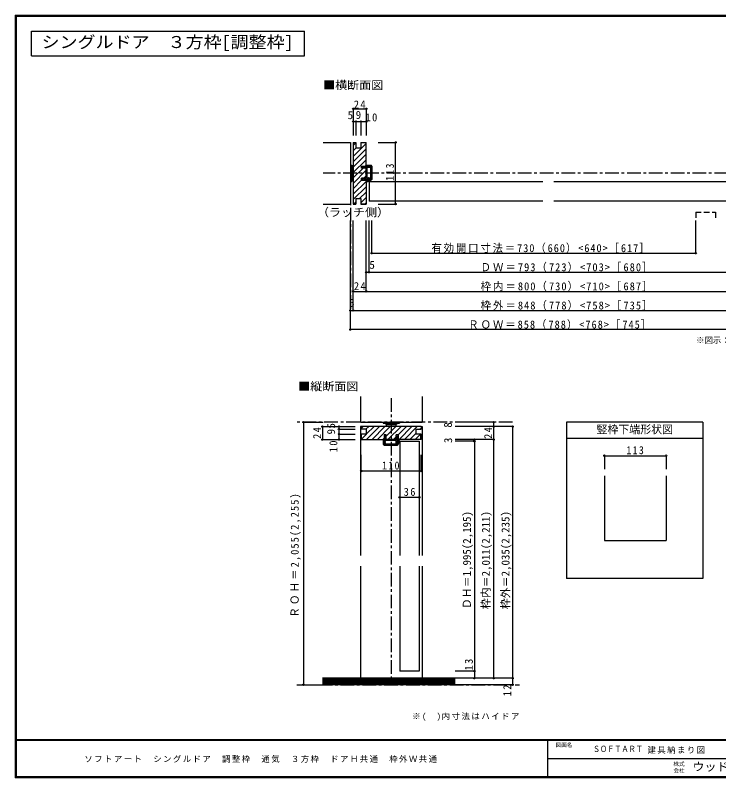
# Model space of a CAD drawing. Units: millimetres, scale not verified. Extents: x -973 to 977, y -718 to 696.
# Drawn here: x -973 to 316, y -701 to 696 of the extents above; entities that cross this region are included whole.
import ezdxf
from ezdxf.enums import TextEntityAlignment as Align

# ---------------------------------------------------------------- set-up
doc = ezdxf.new("R2010")
doc.units = ezdxf.units.MM
doc.header["$LTSCALE"] = 5
doc.header["$PDMODE"] = 32
doc.header["$PDSIZE"] = 2.5
doc.linetypes.add('CHAIN1', pattern=[8, 5, -1, 1, -1])
doc.linetypes.add('DASHED2', pattern=[3, 2, -1])
for name, color, linetype in [('0-0_補助線', 7, 'Continuous'), ('0-1_通り芯', 4, 'CHAIN1'), ('0-3_仕上げ', 7, 'Continuous'), ('0-4_枠', 3, 'Continuous'), ('0-6_扉', 6, 'Continuous'), ('0-7_金物', 7, 'Continuous'), ('0-8_戸当り', 7, 'Continuous'), ('0-A_文字', 3, 'Continuous'), ('0-B_寸法', 7, 'Continuous'), ('0-C_ハッチ', 4, 'Continuous'), ('F-0_補助線', 7, 'Continuous'), ('F-1_枠', 6, 'Continuous'), ('F-A_文字', 7, 'Continuous')]:
    doc.layers.add(name, color=color, linetype=linetype)
doc.styles.add('HGP明朝B', font='')
doc.styles.add('ＭＳ ゴシック', font='')
doc.styles.get('HGP明朝B').set_extended_font_data('HGP明朝B')
doc.styles.get('ＭＳ ゴシック').set_extended_font_data('MS Gothic')

# ---------------------------------------------------------------- blocks, each defined once
blk = doc.blocks.new('01')
at = {"layer": '0-0_補助線'}
for p, q in [((-5.765, 14.562), (-5.765, -9.938)), ((-4.765, 15.562), (3.935, 15.562)), ((-4.265, -8.938), (-4.265, 14.062)), ((-4.265, 14.062), (-2.165, 14.062)), ((-2.165, 14.062), (-2.165, 12.062)), ((-0.965, 14.062), (1.735, 14.062)), ((-0.965, 12.062), (-0.965, 14.062)), ((1.348, 14.049), (-0.37, 13.576)), ((1.735, 13.812), (1.735, 14.062)), ((4.133, 15.036), (2.233, 13.586)), ((11.735, 12.512), (8.735, 14.412)), ((-2.165, 12.062), (-0.965, 12.062)), ((0.901, 12.76), (0.04, 12.448)), ((1.735, 13.762), (1.735, 13.512)), ((4.235, 13.512), (1.735, 13.512)), ((2.235, 12.312), (1.735, 12.312)), ((2.735, -6.438), (2.735, 11.812)), ((4.235, 13.262), (4.235, 13.512)), ((8.735, 11.762), (4.235, 11.762)), ((8.735, 11.012), (11.735, 12.512)), ((8.735, 11.012), (8.735, 11.762)), ((-5.265, -10.438), (1.735, -10.438)), ((0.93, -13.548), (-5.265, -10.438)), ((-4.265, -8.938), (-0.265, -8.938)), ((-1.282, -8.784), (-3.773, -8.007)), ((1.244, -12.923), (-3.705, -10.438)), ((-0.734, -7.488), (-3.356, -6.67)), ((-0.265, -8.889), (-0.265, -8.938)), ((2.235, -6.938), (0.275, -6.938)), ((1.735, -9.738), (0.532, -8.486)), ((1.735, -10.438), (1.735, -9.738)), ((2.835, -11.938), (2.835, -9.438)), ((3.535, -11.938), (3.535, -10.438)), ((3.535, -10.438), (8.735, -10.438)), ((8.735, -8.188), (8.735, -8.938)), ((8.735, -10.438), (8.735, -11.588))]:
    blk.add_line(p, q, dxfattribs=at)
for points in [[(4.235, 13.262), (8.735, 13.262), (8.735, 14.412)], [(8.735, -8.938), (4.235, -8.938), (4.235, 11.762)], [(3.535, -10.438), (3.535, -9.438), (2.735, -9.438), (2.735, -8.338), (0.398, -8.338)], [(8.735, -8.188), (11.735, -9.688), (8.735, -11.588)]]:
    blk.add_lwpolyline(points, dxfattribs=at)
for centre, radius, start, end in [((-4.765, 14.562), 1, 90, 180), ((1.435, 13.762), 0.3, 0, 106.79003), ((3.935, 15.262), 0.3, 311.34778, 90), ((-0.165, 13.012), 0.6, 106.79003, 180), ((-0.165, 13.012), 0.6, 180, 293.33765), ((1.735, 13.312), 1, 213.47738, 270), ((2.035, 13.812), 0.3, 180, 311.34778), ((2.235, 11.812), 0.5, 0, 90), ((-5.265, -9.938), 0.5, 180, 270), ((-3.565, -7.338), 0.7, 72.67017, 252.67017), ((-0.925, -7.638), 1.2, 252.67017, 311.40962), ((0.275, -8.138), 1.2, 90, 147.21126), ((0.235, -8.889), 0.5, 53.61521, 180), ((0.398, -9.138), 0.8, 90, 131.40962), ((1.735, -11.938), 1.8, 243.42485, 360), ((1.735, -11.938), 1.1, 243.42485, 360), ((2.235, -6.438), 0.5, 270, 0)]:
    blk.add_arc(centre, radius, start, end, dxfattribs=at)

msp = doc.modelspace()

# ---------------------------------------------------------------- linework, layer by layer
at = {"layer": '0-0_補助線', "color": 4}
for p, q in [((106.19, -110.894), (219.19, -110.894)), ((106.19, -110.894), (106.19, -135.894)), ((219.19, -110.894), (219.19, -135.894))]:
    msp.add_line(p, q, dxfattribs=at)
at = {"layer": '0-0_補助線'}
for p in [(106.19, -110.894), (219.19, -110.894)]:
    msp.add_point(p, dxfattribs=at)
at = {"layer": '0-1_通り芯'}
for p, q in [((-359.2, 463), (-359.2, 155)), ((412.506, 406.5), (-409.2, 406.5)), ((-284.547, -5.5), (-284.547, -527.5)), ((-62.101, -49.5), (-457.354, -49.5)), ((-457.354, -530.5), (-49.599, -530.5))]:
    msp.add_line(p, q, dxfattribs=at)
at = {"layer": '0-3_仕上げ'}
for p, q in [((-409.2, 463), (-359.2, 463)), ((-359.2, 463), (-359.2, 350)), ((-409.2, 350), (-359.2, 350)), ((-341.047, -2.5), (-341.047, -49.5)), ((-228.047, -2.5), (-228.047, -49.5)), ((-341.047, -49.5), (-228.047, -49.5)), ((-167.101, -520), (-410.459, -520)), ((-167.101, -521.5), (-410.459, -521.5)), ((-167.101, -523), (-410.459, -523)), ((-167.101, -524.5), (-410.459, -524.5)), ((-167.101, -526), (-410.459, -526)), ((-167.101, -527.5), (-410.459, -527.5)), ((-167.101, -529), (-410.459, -529))]:
    msp.add_line(p, q, dxfattribs=at)
at = {"layer": '0-3_仕上げ', "color": 2}
for p, q in [((-167.101, -518.5), (-410.459, -518.5)), ((-167.101, -530.5), (-410.459, -530.5))]:
    msp.add_line(p, q, dxfattribs=at)
at = {"layer": '0-4_枠'}
for p, q in [((-354.2, 463), (-354.2, 350)), ((-354.2, 463), (-349.2, 463)), ((-349.2, 463), (-349.2, 453)), ((-340.2, 463), (-330.2, 463)), ((-340.2, 463), (-340.2, 453)), ((-340.2, 462.5), (-330.7, 462.5)), ((-330.7, 419.479), (-330.7, 462.5)), ((-330.2, 419.479), (-330.2, 463)), ((-349.2, 453), (-340.2, 453)), ((-338.7, 419.479), (-330.2, 419.479)), ((-338.7, 415.779), (-338.7, 419.479)), ((-330.2, 415.779), (-338.7, 415.779)), ((-330.2, 397.179), (-330.2, 415.779)), ((-330.2, 397.179), (-338.7, 397.179)), ((-338.7, 393.479), (-338.7, 397.179)), ((-338.7, 393.479), (-330.2, 393.479)), ((-330.7, 393.479), (-330.7, 350.5)), ((-330.2, 393.479), (-330.2, 350)), ((-354.2, 350), (-349.2, 350)), ((-349.2, 360), (-340.2, 360)), ((-349.2, 360), (-349.2, 350)), ((-340.2, 360), (-340.2, 350)), ((-340.2, 350.5), (-330.7, 350.5)), ((-340.2, 350), (-330.2, 350)), ((-229.547, -57.5), (-339.547, -57.5)), ((-339.547, -57.5), (-339.547, -62.5)), ((-329.547, -62.5), (-339.547, -62.5)), ((-329.547, -71.5), (-329.547, -62.5)), ((-239.547, -62.5), (-229.547, -62.5)), ((-239.547, -62.5), (-239.547, -71.5)), ((-229.547, -57.5), (-229.547, -62.5)), ((-339.547, -81.5), (-339.547, -71.5)), ((-329.547, -71.5), (-339.547, -71.5)), ((-339.547, -81.5), (-297.547, -81.5)), ((-339.047, -81), (-339.047, -71.5)), ((-339.047, -81), (-297.547, -81)), ((-275.247, -81.5), (-293.847, -81.5)), ((-271.547, -73), (-275.247, -73)), ((-275.247, -81.5), (-275.247, -73)), ((-271.547, -73), (-271.547, -81.5)), ((-230.047, -81), (-271.547, -81)), ((-229.547, -81.5), (-271.547, -81.5)), ((-229.547, -71.5), (-239.547, -71.5)), ((-230.047, -81), (-230.047, -71.5)), ((-229.547, -81.5), (-229.547, -71.5)), ((106.19, -147.826), (106.19, -266.48)), ((219.19, -147.826), (219.19, -266.48)), ((106.19, -266.48), (219.19, -266.48))]:
    msp.add_line(p, q, dxfattribs=at)
at = {"layer": '0-4_枠', "color": 4}
for p, q in [((-339.547, -57.5), (-341.047, -57.5)), ((-341.047, -57.5), (-341.047, -293.5)), ((-229.547, -57.5), (-228.047, -57.5)), ((-228.047, -57.5), (-228.047, -293.5)), ((-341.047, -313.5), (-341.047, -518.5)), ((-228.047, -313.5), (-228.047, -518.5))]:
    msp.add_line(p, q, dxfattribs=at)
at = {"layer": '0-4_枠'}
msp.add_lwpolyline([(-293.847, -81.5), (-293.847, -73), (-297.547, -73), (-297.547, -81.5)], dxfattribs=at)
at = {"layer": '0-6_扉'}
for p, q in [((-6.847, 391), (-325.2, 391)), ((-325.2, 391), (-325.2, 355)), ((331.506, 391), (13.153, 391)), ((-6.847, 355), (-325.2, 355)), ((331.506, 355), (13.153, 355)), ((-269.047, -84.5), (-233.047, -84.5)), ((-269.047, -84.5), (-269.047, -293.5)), ((-233.047, -84.5), (-233.047, -293.5)), ((-269.047, -313.5), (-269.047, -505.5)), ((-233.047, -313.5), (-233.047, -505.5)), ((-233.047, -505.5), (-269.047, -505.5))]:
    msp.add_line(p, q, dxfattribs=at)
at = {"layer": '0-6_扉', "linetype": 'DASHED2'}
for p, q in [((273.512, 334.908), (273.512, 320)), ((273.512, 334.908), (309.512, 334.908)), ((309.512, 334.908), (309.512, 320))]:
    msp.add_line(p, q, dxfattribs=at)
at = {"layer": '0-7_金物'}
for p, q in [((-359.2, 421.5), (-359.2, 391.5)), ((-359.2, 421.5), (-356.7, 421.5)), ((-356.7, 421.5), (-356.7, 391.5)), ((-356.7, 416.5), (-354.7, 416.5)), ((-354.7, 416.5), (-354.7, 396.5)), ((-354.7, 415.5), (-354.2, 415.5)), ((-359.2, 391.5), (-356.7, 391.5)), ((-356.7, 396.5), (-354.7, 396.5)), ((-354.7, 397.5), (-354.2, 397.5)), ((-299.547, -49.5), (-299.547, -51.5)), ((-299.547, -49.5), (-269.547, -49.5)), ((-299.547, -51.5), (-269.547, -51.5)), ((-294.547, -51.5), (-294.547, -53.5)), ((-294.547, -53.5), (-274.547, -53.5)), ((-293.547, -53.5), (-293.547, -57.5)), ((-275.547, -57.5), (-275.547, -53.5)), ((-274.547, -51.5), (-274.547, -53.5)), ((-269.547, -49.5), (-269.547, -51.5))]:
    msp.add_line(p, q, dxfattribs=at)
at = {"layer": '0-8_戸当り'}
for p, q in [((-337.7, 417.579), (-334.7, 419.479)), ((-334.7, 418.329), (-334.7, 419.479)), ((-330.098, 420.104), (-328.198, 418.654)), ((-321.2, 420.629), (-329.9, 420.629)), ((-327.7, 418.879), (-327.7, 419.129)), ((-325, 419.129), (-327.7, 419.129)), ((-327.314, 419.116), (-325.596, 418.643)), ((-325, 417.129), (-325, 419.129)), ((-323.8, 419.129), (-323.8, 417.129)), ((-321.7, 419.129), (-323.8, 419.129)), ((-321.7, 396.129), (-321.7, 419.129)), ((-320.2, 419.629), (-320.2, 395.129)), ((-334.7, 416.079), (-337.7, 417.579)), ((-330.2, 418.329), (-334.7, 418.329)), ((-334.7, 416.829), (-330.2, 416.829)), ((-334.7, 416.079), (-334.7, 416.829)), ((-330.2, 418.579), (-327.7, 418.579)), ((-330.2, 418.329), (-330.2, 418.579)), ((-330.2, 396.129), (-330.2, 416.829)), ((-328.7, 398.629), (-328.7, 416.879)), ((-328.2, 417.379), (-327.7, 417.379)), ((-327.7, 418.829), (-327.7, 418.579)), ((-326.866, 417.828), (-326.005, 417.515)), ((-323.8, 417.129), (-325, 417.129)), ((-334.7, 394.629), (-334.7, 393.479)), ((-329.5, 394.629), (-334.7, 394.629)), ((-329.5, 393.129), (-329.5, 394.629)), ((-328.8, 393.129), (-328.8, 395.629)), ((-328.2, 398.129), (-326.24, 398.129)), ((-327.7, 395.329), (-326.497, 396.581)), ((-327.7, 394.629), (-327.7, 395.329)), ((-320.7, 394.629), (-327.7, 394.629)), ((-327.209, 392.145), (-322.261, 394.629)), ((-326.895, 391.519), (-320.7, 394.629)), ((-325.7, 396.179), (-325.7, 396.129)), ((-321.7, 396.129), (-325.7, 396.129)), ((-325.231, 397.579), (-322.609, 398.397)), ((-324.683, 396.284), (-322.192, 397.061))]:
    msp.add_line(p, q, dxfattribs=at)
for points in [[(-334.7, 396.879), (-337.7, 395.379), (-334.7, 393.479)], [(-334.7, 396.879), (-334.7, 396.129), (-330.2, 396.129)], [(-329.5, 394.629), (-329.5, 395.629), (-328.7, 395.629), (-328.7, 396.729), (-326.363, 396.729)]]:
    msp.add_lwpolyline(points, dxfattribs=at)
for centre, radius, start, end in [((-329.9, 420.329), 0.3, 90, 228.65222), ((-327.4, 418.829), 0.3, 73.20997, 180), ((-321.2, 419.629), 1, 0, 90), ((-328.2, 416.879), 0.5, 90, 180), ((-328, 418.879), 0.3, 228.65222, 360), ((-327.7, 418.379), 1, 270, 326.52262), ((-325.8, 418.079), 0.6, 246.66235, 0), ((-325.8, 418.079), 0.6, 0, 73.20997), ((-327.7, 393.129), 1.8, 180, 296.57515), ((-327.7, 393.129), 1.1, 180, 296.57515), ((-328.2, 398.629), 0.5, 180, 270), ((-326.2, 396.179), 0.5, 0, 126.38479), ((-326.363, 395.929), 0.8, 48.59038, 90), ((-326.24, 396.929), 1.2, 32.78874, 90), ((-325.04, 397.429), 1.2, 228.59038, 287.32983), ((-322.4, 397.729), 0.7, 287.32983, 107.32983), ((-320.7, 395.129), 0.5, 270, 0)]:
    msp.add_arc(centre, radius, start, end, dxfattribs=at)
at = {"layer": '0-A_文字'}
for p, q in [((-943.333, 621.667), (-943.333, 666.667)), ((-943.333, 666.667), (-443.396, 666.667)), ((-443.396, 621.667), (-443.396, 666.667)), ((-943.333, 621.667), (-443.396, 621.667)), ((36.653, -49.5), (36.653, -336.007)), ((286.653, -49.5), (36.653, -49.5)), ((286.653, -49.5), (286.653, -336.007)), ((286.653, -79.5), (36.653, -79.5)), ((286.653, -336.007), (36.653, -336.007))]:
    msp.add_line(p, q, dxfattribs=at)
at = {"layer": '0-B_寸法', "color": 4}
for p, q in [((-354.2, 524.503), (-354.2, 475.461)), ((-354.2, 500.979), (-330.2, 500.979)), ((-349.2, 500.979), (-349.2, 475.461)), ((-340.2, 500.979), (-340.2, 475.461)), ((-308.34, 463), (-276.43, 463)), ((-276.43, 350), (-276.43, 463)), ((-308.34, 350), (-276.43, 350)), ((-359.2, 120), (-359.2, 320)), ((-354.2, 155), (-354.2, 320)), ((-330.2, 190), (-330.2, 320)), ((-325.2, 225), (-325.2, 320)), ((-320.2, 260), (-320.2, 320)), ((273.512, 260), (273.512, 320)), ((-320.2, 260), (273.512, 260)), ((-330.2, 225), (333.506, 225)), ((-354.2, 190), (357.506, 190)), ((-359.2, 155), (362.506, 155)), ((362.506, 120), (-359.2, 120)), ((-445.459, -49.5), (-409.2, -49.5)), ((-445.459, -49.5), (-445.459, -530.5)), ((-97.101, -49.5), (-167.101, -49.5)), ((-97.101, -49.5), (-97.101, -518.5)), ((-410.459, -57.5), (-350.459, -57.5)), ((-410.459, -57.5), (-410.459, -81.5)), ((-380.459, -57.5), (-380.459, -81.5)), ((-380.459, -62.5), (-350.459, -62.5)), ((-62.101, -57.5), (-167.101, -57.5)), ((-62.101, -58.5), (-62.101, -530.5)), ((-410.459, -81.5), (-350.459, -81.5)), ((-380.459, -71.5), (-350.459, -71.5)), ((-97.101, -81.5), (-167.101, -81.5)), ((-132.101, -81.5), (-132.101, -518.5)), ((-132.101, -84.5), (-167.101, -84.5)), ((-339.547, -138.933), (-339.547, -109.167)), ((-229.547, -138.933), (-229.547, -109.167)), ((-339.547, -138.933), (-229.547, -138.933)), ((-269.047, -187.191), (-233.047, -187.191)), ((-132.101, -505.5), (-167.101, -505.5)), ((-445.459, -530.5), (-409.2, -530.5)), ((-62.101, -518.5), (-167.101, -518.5)), ((-62.101, -530.5), (-167.101, -530.5))]:
    msp.add_line(p, q, dxfattribs=at)
msp.add_lwpolyline([(-354.2, 524.503), (-330.2, 524.503), (-330.2, 475.461)], dxfattribs=at)
at = {"layer": '0-B_寸法'}
for p in [(-354.2, 524.503), (-330.2, 524.503), (-354.2, 500.979), (-349.2, 500.979), (-340.2, 500.979), (-330.2, 500.979), (-276.43, 463), (-276.43, 350), (-320.2, 260), (273.512, 260), (-330.2, 225), (-325.2, 225), (-354.2, 190), (-330.2, 190), (-359.2, 155), (-354.2, 155), (-359.2, 120), (-445.459, -49.5), (-97.101, -49.5), (-410.459, -57.5), (-380.459, -57.5), (-380.459, -62.5), (-97.101, -57.5), (-62.101, -57.5), (-410.459, -81.5), (-380.459, -71.5), (-380.459, -81.5), (-132.101, -81.5), (-132.101, -84.5), (-97.101, -81.5), (-339.547, -138.933), (-229.547, -138.933), (-269.047, -187.191), (-233.047, -187.191), (-132.101, -505.5), (-445.459, -530.5), (-132.101, -518.5), (-97.101, -518.5), (-62.101, -518.5), (-62.101, -530.5)]:
    msp.add_point(p, dxfattribs=at)
at = {"layer": '0-C_ハッチ'}
for p, q in [((-354.2, 457.179), (-349.2, 462.179)), ((-340.2, 461.28), (-338.48, 463)), ((-354.2, 437.38), (-330.7, 460.88)), ((-354.2, 447.28), (-348.48, 453)), ((-354.2, 427.481), (-330.7, 450.981)), ((-354.2, 417.581), (-330.7, 441.081)), ((-354.2, 407.682), (-330.7, 431.182)), ((-332.503, 419.479), (-330.7, 421.282)), ((-354.2, 397.782), (-336.203, 415.779)), ((-354.2, 387.883), (-330.2, 411.883)), ((-354.2, 377.983), (-338.7, 393.483)), ((-354.2, 368.084), (-330.7, 391.584)), ((-335.004, 397.179), (-330.2, 401.983)), ((-354.2, 358.184), (-330.7, 381.684)), ((-342.485, 360), (-330.7, 371.785)), ((-352.485, 350), (-349.2, 353.285)), ((-340.2, 352.385), (-330.7, 361.885)), ((-332.186, 350.5), (-330.7, 351.986)), ((-339.547, -61.324), (-335.723, -57.5)), ((-330.824, -62.5), (-325.824, -57.5)), ((-329.547, -71.123), (-315.924, -57.5)), ((-329.525, -81), (-306.025, -57.5)), ((-319.625, -81), (-296.125, -57.5)), ((-309.726, -81), (-286.226, -57.5)), ((-293.847, -75.021), (-276.326, -57.5)), ((-290.427, -81.5), (-266.427, -57.5)), ((-272.027, -73), (-256.527, -57.5)), ((-270.128, -81), (-246.628, -57.5)), ((-260.228, -81), (-236.728, -57.5)), ((-231.829, -62.5), (-229.547, -60.218)), ((-339.047, -80.623), (-329.924, -71.5)), ((-299.826, -81), (-297.547, -78.721)), ((-280.527, -81.5), (-275.247, -76.22)), ((-250.329, -81), (-239.547, -70.218)), ((-240.429, -81), (-230.929, -71.5)), ((-230.53, -81), (-230.047, -80.517))]:
    msp.add_line(p, q, dxfattribs=at)
at = {"layer": 'F-1_枠'}
for p, q in [((-973.347, 695.833), (-973.347, -700.833)), ((-973.347, 695.833), (976.653, 695.833)), ((-973.347, 695), (976.653, 695)), ((-973.347, 694.167), (976.653, 694.167)), ((-972.514, 695.833), (-972.514, -700.833)), ((-971.68, 695.833), (-971.68, -700.833)), ((976.653, -631.667), (-973.347, -631.667)), ((976.653, -632.5), (-973.347, -632.5)), ((1.653, -632.5), (1.653, -699.167)), ((1.653, -665.833), (974.986, -665.834)), ((976.653, -699.167), (-973.347, -699.167)), ((976.653, -700), (-973.347, -700)), ((976.653, -700.833), (-973.347, -700.833))]:
    msp.add_line(p, q, dxfattribs=at)

# ---------------------------------------------------------------- block references
at = {"layer": '0-0_補助線', "rotation": 90}
msp.add_blockref('01', (-283.135, -85.735), dxfattribs=at)

# ---------------------------------------------------------------- texts
at = {"layer": '0-0_補助線', "insert": (146.44, -108.394), "char_height": 14.66, "attachment_point": 7, "style": 'ＭＳ ゴシック'}
msp.add_mtext('\\T1.27;\\W0.9;113', dxfattribs=at)
at = {"layer": '0-A_文字', "style": 'ＭＳ ゴシック', "width": 1.1}
msp.add_text('シングルドア\u3000３方枠[調整枠]', height=21.99, dxfattribs=at).set_placement((-925.208, 629.167), align=Align.BOTTOM_LEFT)
at = {"layer": '0-A_文字', "color": 7, "style": 'ＭＳ ゴシック', "width": 1.1}
for s, p in [('■横断面図', (-409.2, 555.99)), ('（ラッチ側）', (-420.45, 323.105)), ('■縦断面図', (-454.866, 4.256))]:
    msp.add_text(s, height=14.66, dxfattribs=at).set_placement(p, align=Align.BOTTOM_LEFT)
at = {"layer": '0-A_文字', "color": 7, "style": 'ＭＳ ゴシック'}
for s, height, p in [('※図示：右吊り元', 11, (274.044, 91.751)), ('竪枠下端形状図', 14.66, (91.653, -74.5))]:
    msp.add_text(s, height=height, dxfattribs=at).set_placement(p, align=Align.BOTTOM_LEFT)
at = {"layer": '0-A_文字', "color": 7, "insert": (-246.162, -596.63), "char_height": 11, "attachment_point": 7, "style": 'ＭＳ ゴシック'}
msp.add_mtext('\\T1.18;※(\u3000)内寸法はハイドア', dxfattribs=at)
at = {"layer": '0-B_寸法', "style": 'ＭＳ ゴシック'}
for s, p in [('5', (-364.37, 501.133)), ('9', (-349.583, 501.527)), ('5', (-324.45, 227)), ('5', (-361.7, 157.5))]:
    msp.add_text(s, height=14.66, dxfattribs=at).set_placement(p, align=Align.BOTTOM_LEFT)
for s, p in [('5', (-382.959, -61.204)), ('8', (-168.91, -59.61)), ('9', (-382.959, -72)), ('3', (-168.558, -87.829)), ('ＤＨ＝1,995(2,195)', (-134.139, -392)), ('枠内＝2,011(2,211)', (-99.459, -392)), ('枠外＝2,035(2,235)', (-63.444, -392))]:
    msp.add_text(s, height=14.66, rotation=90, dxfattribs=at).set_placement(p, align=Align.BOTTOM_LEFT)
at = {"layer": '0-B_寸法', "char_height": 14.66, "attachment_point": 7, "style": 'ＭＳ ゴシック'}
for s, insert in [('\\T1.27;\\W0.95;24', (-352.969, 525.084)), ('\\T1.27;\\W0.95;10', (-331.55, 501.33)), ('\\T1.18;\\W0.95;有効開口寸法＝730（660）<640>［617］', (-210.833, 260)), ('\\T1.2;\\W0.95;ＤＷ＝793（723）<703>［680］', (-120.833, 225)), ('\\T1.27;\\W0.95;24', (-352.825, 192.5)), ('\\T1.2;\\W0.95;枠内＝800（730）<710>［687］', (-120.833, 190)), ('\\T1.2;\\W0.95;枠外＝848（778）<758>［735］', (-120.833, 155)), ('\\T1.19;\\W0.95;ＲＯＷ＝858（788）<768>［745］', (-143.333, 120)), ('\\T1.27;\\W0.9;110', (-301.209, -136.433)), ('\\T1.27;\\W0.95;36', (-261.672, -184.691))]:
    msp.add_mtext(s, dxfattribs=dict(at, insert=insert))
at = {"layer": '0-B_寸法', "char_height": 14.66, "attachment_point": 7, "rotation": 90, "style": 'ＭＳ ゴシック'}
for s, insert in [('\\T1.27;\\W0.9;113', (-279.508, 392.523)), ('\\T1.27;\\W0.95;24', (-412.959, -80.125)), ('\\T1.27;\\W0.95;24', (-99.601, -80.125)), ('\\T1.27;\\W0.95;10', (-382.959, -104.586)), ('\\T1.21;\\W0.95;ＲＯＨ＝2,055(2,255)', (-450.1, -407.375)), ('\\T1.27;\\W0.95;13', (-134.81, -504.32)), ('\\T1.27;\\W0.95;12', (-64.601, -551.75))]:
    msp.add_mtext(s, dxfattribs=dict(at, insert=insert))
at = {"layer": 'F-0_補助線', "style": 'HGP明朝B', "width": 0.85}
msp.add_text('ＳＯＦＴＡＲＴ', height=11, dxfattribs=at).set_placement((84.986, -656.798), align=Align.BOTTOM_LEFT)
at = {"layer": 'F-0_補助線', "insert": (185.035, -656.798), "char_height": 11, "attachment_point": 7, "style": 'ＭＳ ゴシック'}
msp.add_mtext('\\T1.17;建具納まり図', dxfattribs=at)
at = {"layer": 'F-A_文字', "style": 'ＭＳ ゴシック'}
for s, p in [('図面名', (16.653, -646.667)), ('株式', (232.486, -681.5)), ('会社', (232.486, -693.5))]:
    msp.add_text(s, height=7.331, dxfattribs=at).set_placement(p, align=Align.BOTTOM_LEFT)
at = {"layer": 'F-A_文字', "style": 'ＭＳ ゴシック', "width": 1.1}
msp.add_text('ウッドワン・・・', height=14.66, dxfattribs=at).set_placement((267.486, -692.5), align=Align.BOTTOM_LEFT)
at = {"layer": 'F-A_文字', "insert": (-846.68, -673.333), "char_height": 11, "attachment_point": 7, "style": 'ＭＳ ゴシック'}
msp.add_mtext('\\T1.17;ソフトアート\u3000シングルドア\u3000調整枠\u3000通気\u3000３方枠\u3000ドアＨ共通\u3000枠外Ｗ共通', dxfattribs=at)

doc.saveas('drawing.dxf')
